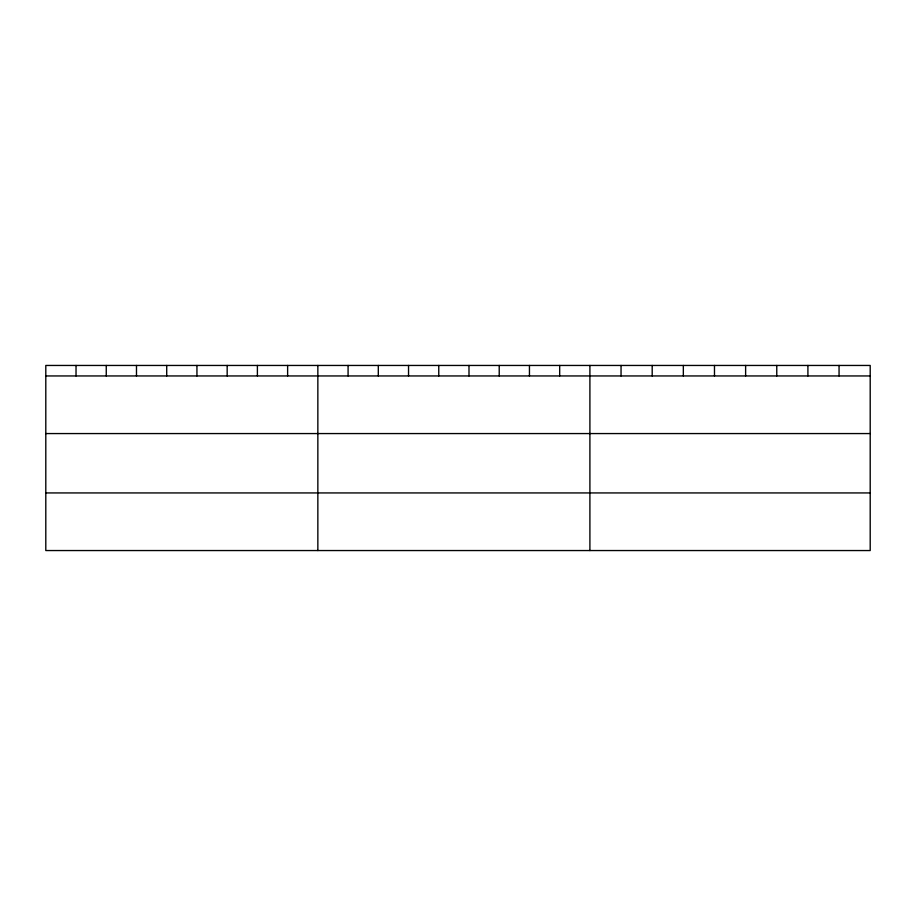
<?xml version="1.0" encoding="UTF-8"?>
<svg xmlns="http://www.w3.org/2000/svg" width="916" height="916" viewBox="0 0 916 916"><rect width="100%" height="100%" fill="white"/><g stroke="black" fill="none" stroke-linecap="round" stroke-linejoin="round"><path stroke-width="1.37" d="M870.2 433.566L870.2 365.45L45.8 365.45L45.8 550.55L870.2 550.55L870.2 433.566L45.8 433.566M45.8 375.949L870.2 375.949M45.8 492.934L870.2 492.934M839.056 365.45L839.056 375.949M807.912 365.45L807.912 375.949M776.768 365.45L776.768 375.949M745.624 365.45L745.624 375.949M714.48 365.45L714.48 375.949M683.336 365.45L683.336 375.949M652.192 365.45L652.192 375.949M621.048 365.45L621.048 375.949M589.904 365.45L589.904 550.55M559.676 365.45L559.676 375.949M529.448 365.45L529.448 375.949M499.22 365.45L499.22 375.949M468.992 365.45L468.992 375.949M438.764 365.45L438.764 375.949M408.536 365.45L408.536 375.949M378.308 365.45L378.308 375.949M348.08 365.45L348.08 375.949M317.852 365.45L317.852 550.55M287.624 365.45L287.624 375.949M257.396 365.45L257.396 375.949M227.168 365.45L227.168 375.949M196.94 365.45L196.94 375.949M166.712 365.45L166.712 375.949M136.484 365.45L136.484 375.949M106.256 365.45L106.256 375.949M76.028 365.45L76.028 375.949"/></g></svg>
